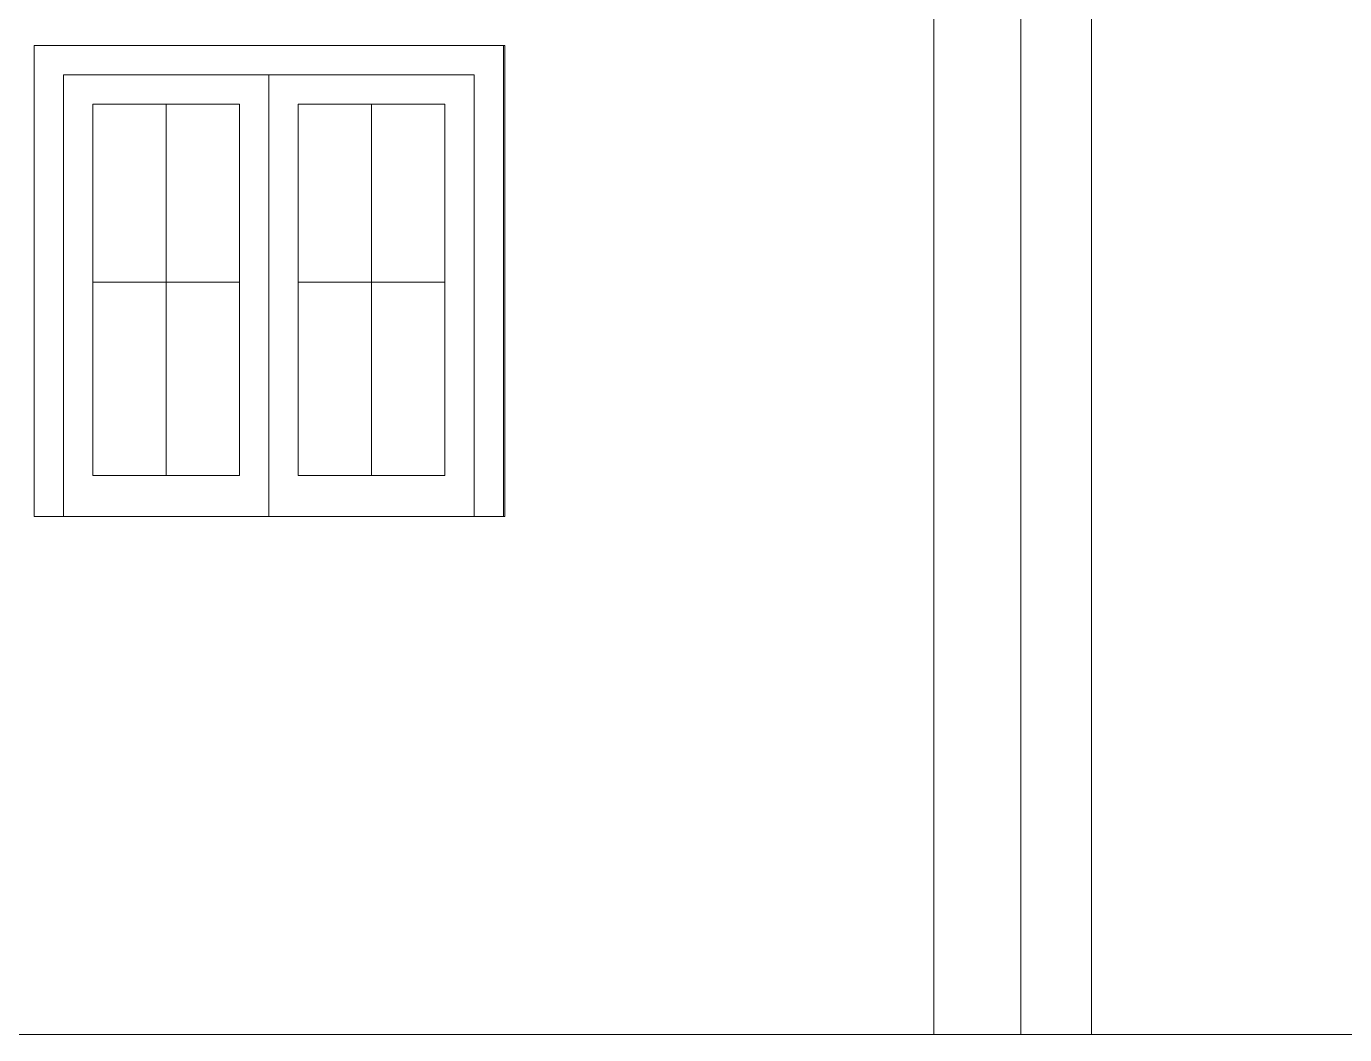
# Model space of a CAD drawing. Header units: metres. Extents: x 1628 to 1845, y 824 to 931.
# Drawn here: x 1631.272 to 1634.072, y 830.117 to 832.257 of the extents above; entities that cross this region are included whole.
import ezdxf

# ---------------------------------------------------------------- set-up
doc = ezdxf.new("R2010")
doc.units = ezdxf.units.M
doc.header["$LTSCALE"] = 0.15
for name, color, linetype, lineweight in [('Alvenaria', 170, 'Continuous', 0), ('Alvenaria ext', 5, 'Continuous', 5), ('Caixilho', 120, 'Continuous', 0)]:
    doc.layers.add(name, color=color, linetype=linetype, lineweight=lineweight)

msp = doc.modelspace()

# ---------------------------------------------------------------- linework, layer by layer
at = {"layer": 'Alvenaria', "ltscale": 10}
for p, q in [((1633.1993, 832.9768), (1633.1993, 830.1168)), ((1633.3845, 830.1168), (1633.3845, 832.9768)), ((1633.5345, 832.9768), (1633.5345, 830.1168))]:
    msp.add_line(p, q, dxfattribs=at)
at = {"layer": 'Alvenaria'}
for points in [[(1631.2884, 832.2168), (1631.2884, 831.2168)], [(1632.2884, 831.2168), (1632.2884, 832.2168)]]:
    msp.add_lwpolyline(points, dxfattribs=at)
at = {"layer": 'Alvenaria ext', "ltscale": 10}
for p, q in [((1631.2884, 832.2168), (1632.2884, 832.2168)), ((1631.2884, 831.2168), (1632.2884, 831.2168)), ((1630.1641, 830.1168), (1637.5501, 830.1168))]:
    msp.add_line(p, q, dxfattribs=at)
at = {"layer": 'Alvenaria ext'}
msp.add_line((1631.2884, 831.2168), (1632.2884, 831.2168), dxfattribs=at)
at = {"layer": 'Caixilho'}
for p, q in [((1632.2853, 832.2168), (1631.2884, 832.2168)), ((1631.2884, 832.2168), (1631.2884, 831.2168)), ((1632.2853, 831.2168), (1632.2853, 832.2168)), ((1632.223, 832.1545), (1631.3507, 832.1545)), ((1631.3507, 832.1545), (1631.3507, 831.2168)), ((1631.7869, 832.1545), (1631.7869, 831.2168)), ((1632.223, 831.2168), (1632.223, 832.1545)), ((1631.7245, 832.0922), (1631.413, 832.0922)), ((1631.413, 832.0922), (1631.413, 831.304)), ((1631.5688, 832.0922), (1631.5688, 831.304)), ((1631.7245, 831.304), (1631.7245, 832.0922)), ((1631.8492, 831.304), (1631.8492, 832.0922)), ((1631.8492, 832.0922), (1632.1607, 832.0922)), ((1632.0049, 832.0922), (1632.0049, 831.304)), ((1632.1607, 832.0922), (1632.1607, 831.304)), ((1631.413, 831.7141), (1631.7245, 831.7141)), ((1631.8492, 831.7141), (1632.1607, 831.7141)), ((1631.413, 831.304), (1631.7245, 831.304)), ((1632.1607, 831.304), (1631.8492, 831.304)), ((1631.2884, 831.2168), (1632.2853, 831.2168))]:
    msp.add_line(p, q, dxfattribs=at)

doc.saveas('drawing.dxf')
